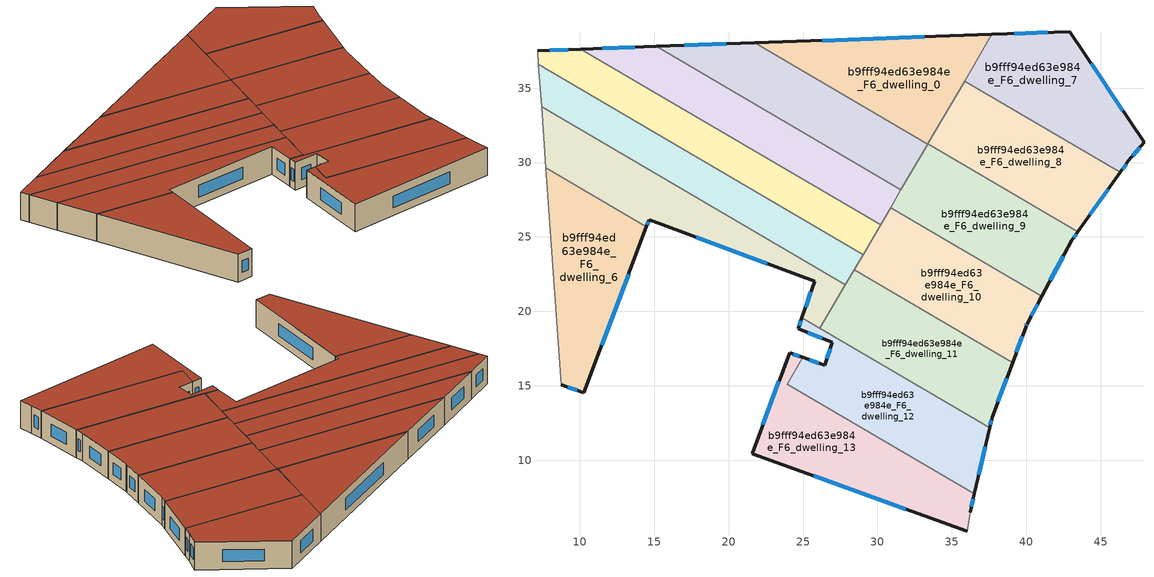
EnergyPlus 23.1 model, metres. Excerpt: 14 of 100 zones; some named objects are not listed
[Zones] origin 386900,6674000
b9fff94ed63e984e_F6_dwelling_0
 floor to b9fff94ed63e984e_F5_dwelling_0 (EU_floor_Construction): 37.7,38.61 33.37,31.22 21.74,38.04 z18
 wall outside (EU_wall_Construction): 37.7,38.61 21.74,38.04 z18:21
 wall to b9fff94ed63e984e_F6_dwelling_1 (EU_wall_Construction): 21.74,38.04 33.37,31.22 z18:21
 wall to b9fff94ed63e984e_F6_dwelling_8 (EU_wall_Construction): 33.39,31.25 35.86,35.46 z18:21
 wall to b9fff94ed63e984e_F6_dwelling_7 (EU_wall_Construction): 35.86,35.46 37.7,38.61 z18:21
 wall to b9fff94ed63e984e_F6_dwelling_9 (EU_wall_Construction): 33.37,31.22 33.39,31.25 z18:21
 window (EU_Window_Construction): 33.14,38.44 26.3,38.2 z18.86:20.14
 roof outside (EU_roof_Construction): 33.37,31.22 37.7,38.61 21.74,38.04 z21
b9fff94ed63e984e_F6_dwelling_1
 floor to b9fff94ed63e984e_F5_dwelling_1 (EU_floor_Construction): 33.37,31.22 31.58,28.17 15.13,37.8 21.74,38.04 z18
 wall outside (EU_wall_Construction): 21.74,38.04 15.13,37.8 z18:21
 wall to b9fff94ed63e984e_F6_dwelling_2 (EU_wall_Construction): 15.13,37.8 31.58,28.17 z18:21
 wall to b9fff94ed63e984e_F6_dwelling_9 (EU_wall_Construction): 31.58,28.17 33.37,31.22 z18:21
 window (EU_Window_Construction): 19.85,37.97 17.02,37.87 z18.86:20.14
 roof outside (EU_roof_Construction): 31.58,28.17 33.37,31.22 21.74,38.04 15.13,37.8 z21
b9fff94ed63e984e_F6_dwelling_10
 floor to b9fff94ed63e984e_F5_dwelling_10 (EU_floor_Construction): 41.05,21.01 40.06,19.16 39.99,19.02 39.08,16.56 28.43,22.79 30.88,26.97 z18
 wall outside (EU_wall_Construction): 39.08,16.56 39.99,19.02 40.06,19.16 41.05,21.01 z18:21
 wall to b9fff94ed63e984e_F6_dwelling_9 (EU_wall_Construction): 41.05,21.01 30.88,26.97 z18:21
 wall to b9fff94ed63e984e_F6_dwelling_11 (EU_wall_Construction): 28.43,22.79 39.08,16.56 z18:21
 wall to b9fff94ed63e984e_F6_dwelling_3 (EU_wall_Construction): 30.21,25.82 29.04,23.82 z18:21
 wall to b9fff94ed63e984e_F6_dwelling_4 (EU_wall_Construction): 29.04,23.82 28.43,22.79 z18:21
 wall to b9fff94ed63e984e_F6_dwelling_2 (EU_wall_Construction): 30.88,26.97 30.21,25.82 z18:21
 window (EU_Window_Construction): 40.34,19.69 40.77,20.49 / 40.01,19.06 40.04,19.12 / 39.34,17.26 39.73,18.31 z18.86:20.14
 roof outside (EU_roof_Construction): 39.08,16.56 39.99,19.02 40.06,19.16 41.05,21.01 30.88,26.97 28.43,22.79 z21
b9fff94ed63e984e_F6_dwelling_11
 floor to b9fff94ed63e984e_F5_dwelling_11 (EU_floor_Construction): 39.08,16.56 37.71,12.89 37.54,12.17 26.13,18.86 28.43,22.79 z18
 wall outside (EU_wall_Construction): 37.54,12.17 37.71,12.89 39.08,16.56 z18:21
 wall to b9fff94ed63e984e_F6_dwelling_12 (EU_wall_Construction): 26.14,18.87 26.13,18.86 37.54,12.17 z18:21
 wall to b9fff94ed63e984e_F6_dwelling_5 (EU_wall_Construction): 27.85,21.79 26.14,18.87 z18:21
 wall to b9fff94ed63e984e_F6_dwelling_4 (EU_wall_Construction): 28.43,22.79 27.85,21.79 z18:21
 window (EU_Window_Construction): 38.1,13.94 38.68,15.51 / 37.59,12.38 37.66,12.69 z18.86:20.14
 roof outside (EU_roof_Construction): 37.54,12.17 37.71,12.89 39.08,16.56 28.43,22.79 26.13,18.86 z21
b9fff94ed63e984e_F6_dwelling_12
 floor to b9fff94ed63e984e_F5_dwelling_12 (EU_floor_Construction): 37.54,12.17 36.52,7.75 23.94,15.11 24.99,16.91 26.47,16.38 26.95,17.92 24.67,18.82 24.93,19.58 26.14,18.87 26.13,18.86 z18
 wall outside (EU_wall_Construction): 36.52,7.75 37.54,12.17 / 24.93,19.58 24.67,18.82 26.95,17.92 26.47,16.38 24.99,16.91 z18:21
 wall to b9fff94ed63e984e_F6_dwelling_13 (EU_wall_Construction): 24.99,16.91 23.94,15.11 36.52,7.75 z18:21
 wall to b9fff94ed63e984e_F6_dwelling_5 (EU_wall_Construction): 26.14,18.87 24.93,19.58 z18:21
 window (EU_Window_Construction): 36.81,9.01 37.25,10.91 / 26.05,16.53 25.41,16.76 / 26.82,17.48 26.61,16.82 / 25.32,18.57 26.3,18.18 / 24.86,19.36 24.75,19.04 z18.86:20.14
 roof outside (EU_roof_Construction): 36.52,7.75 37.54,12.17 26.13,18.86 26.14,18.87 24.93,19.58 24.67,18.82 26.95,17.92 26.47,16.38 24.99,16.91 23.94,15.11 z21
b9fff94ed63e984e_F6_dwelling_13
 floor to b9fff94ed63e984e_F5_dwelling_13 (EU_floor_Construction): 36.52,7.75 36.24,6.52 36.04,5.22 21.58,10.45 24.11,17.23 24.99,16.91 23.94,15.11 z18
 wall outside (EU_wall_Construction): 36.24,6.52 36.52,7.75 / 24.99,16.91 24.11,17.23 21.58,10.45 36.04,5.22 z18:21
 wall adiabatic (EU_wall_Construction): 36.04,5.22 36.24,6.52 z18:21
 window (EU_Window_Construction): 36.32,6.87 36.44,7.4 / 25.71,8.95 31.91,6.72 / 23.38,15.29 22.3,12.38 / 24.74,17 24.36,17.14 z18.86:20.14
 roof outside (EU_roof_Construction): 36.04,5.22 36.24,6.52 36.52,7.75 23.94,15.11 24.99,16.91 24.11,17.23 21.58,10.45 z21
b9fff94ed63e984e_F6_dwelling_2
 floor to b9fff94ed63e984e_F5_dwelling_2 (EU_floor_Construction): 31.58,28.17 30.21,25.82 10.06,37.62 15.13,37.8 z18
 wall outside (EU_wall_Construction): 15.13,37.8 10.06,37.62 z18:21
 wall to b9fff94ed63e984e_F6_dwelling_3 (EU_wall_Construction): 10.06,37.62 30.21,25.82 z18:21
 wall to b9fff94ed63e984e_F6_dwelling_9 (EU_wall_Construction): 30.88,26.97 31.58,28.17 z18:21
 window (EU_Window_Construction): 13.68,37.75 11.51,37.67 z18.86:20.14
 roof outside (EU_roof_Construction): 30.21,25.82 31.58,28.17 15.13,37.8 10.06,37.62 z21
b9fff94ed63e984e_F6_dwelling_3
 floor to b9fff94ed63e984e_F5_dwelling_3 (EU_floor_Construction): 30.21,25.82 29.04,23.82 7.23,36.59 7.16,37.51 10.06,37.62 z18
 wall outside (EU_wall_Construction): 10.06,37.62 7.16,37.51 z18:21
 wall to b9fff94ed63e984e_F6_dwelling_4 (EU_wall_Construction): 7.23,36.59 29.04,23.82 z18:21
 wall adiabatic (EU_wall_Construction): 7.16,37.51 7.23,36.59 z18:21
 window (EU_Window_Construction): 9.23,37.59 7.99,37.54 z18.86:20.14
 roof outside (EU_roof_Construction): 29.04,23.82 30.21,25.82 10.06,37.62 7.16,37.51 7.23,36.59 z21
b9fff94ed63e984e_F6_dwelling_4
 floor to b9fff94ed63e984e_F5_dwelling_4 (EU_floor_Construction): 29.04,23.82 27.85,21.79 7.43,33.74 7.23,36.59 z18
 wall to b9fff94ed63e984e_F6_dwelling_5 (EU_wall_Construction): 7.43,33.74 27.85,21.79 z18:21
 wall adiabatic (EU_wall_Construction): 7.23,36.59 7.43,33.74 z18:21
 roof outside (EU_roof_Construction): 27.85,21.79 29.04,23.82 7.23,36.59 7.43,33.74 z21
b9fff94ed63e984e_F6_dwelling_5
 floor to b9fff94ed63e984e_F5_dwelling_5 (EU_floor_Construction): 25.77,22.03 14.66,26.16 14.48,25.7 7.72,29.66 7.43,33.74 27.85,21.79 26.14,18.87 24.93,19.58 z18
 wall outside (EU_wall_Construction): 14.48,25.7 14.66,26.16 25.77,22.03 24.93,19.58 z18:21
 wall to b9fff94ed63e984e_F6_dwelling_6 (EU_wall_Construction): 7.72,29.66 14.48,25.7 z18:21
 wall adiabatic (EU_wall_Construction): 7.43,33.74 7.72,29.66 z18:21
 window (EU_Window_Construction): 25.53,21.33 25.17,20.28 / 17.83,24.98 22.6,23.21 / 14.53,25.83 14.61,26.03 z18.86:20.14
 roof outside (EU_roof_Construction): 26.14,18.87 27.85,21.79 7.43,33.74 7.72,29.66 14.48,25.7 14.66,26.16 25.77,22.03 24.93,19.58 z21
b9fff94ed63e984e_F6_dwelling_6
 floor to b9fff94ed63e984e_F5_dwelling_6 (EU_floor_Construction): 14.48,25.7 10.27,14.53 8.77,15.08 7.72,29.66 z18
 wall outside (EU_wall_Construction): 8.77,15.08 10.27,14.53 14.48,25.7 z18:21
 wall adiabatic (EU_wall_Construction): 7.72,29.66 8.77,15.08 z18:21
 window (EU_Window_Construction): 11.47,17.72 13.28,22.51 / 9.2,14.92 9.84,14.69 z18.86:20.14
 roof outside (EU_roof_Construction): 10.27,14.53 14.48,25.7 7.72,29.66 8.77,15.08 z21
b9fff94ed63e984e_F6_dwelling_7
 floor to b9fff94ed63e984e_F5_dwelling_7 (EU_floor_Construction): 42.93,38.79 47.91,31.36 46.86,30.12 46.31,29.34 35.86,35.46 37.7,38.61 z18
 wall outside (EU_wall_Construction): 46.31,29.34 46.86,30.12 47.91,31.36 42.93,38.79 37.7,38.61 z18:21
 wall to b9fff94ed63e984e_F6_dwelling_8 (EU_wall_Construction): 35.86,35.46 46.31,29.34 z18:21
 window (EU_Window_Construction): 47.16,30.47 47.61,31 / 46.47,29.56 46.7,29.89 / 41.43,38.74 39.19,38.66 / 46.49,33.48 44.35,36.67 z18.86:20.14
 roof outside (EU_roof_Construction): 46.86,30.12 47.91,31.36 42.93,38.79 37.7,38.61 35.86,35.46 46.31,29.34 z21
b9fff94ed63e984e_F6_dwelling_8
 floor to b9fff94ed63e984e_F5_dwelling_8 (EU_floor_Construction): 46.31,29.34 43.46,25.35 33.39,31.25 35.86,35.46 z18
 wall outside (EU_wall_Construction): 43.46,25.35 46.31,29.34 z18:21
 wall to b9fff94ed63e984e_F6_dwelling_9 (EU_wall_Construction): 33.39,31.25 43.46,25.35 z18:21
 window (EU_Window_Construction): 44.28,26.49 45.5,28.2 z18.86:20.14
 roof outside (EU_roof_Construction): 43.46,25.35 46.31,29.34 35.86,35.46 33.39,31.25 z21
b9fff94ed63e984e_F6_dwelling_9
 floor to b9fff94ed63e984e_F5_dwelling_9 (EU_floor_Construction): 43.46,25.35 43.06,24.79 41.05,21.01 30.88,26.97 33.39,31.25 z18
 wall outside (EU_wall_Construction): 41.05,21.01 43.06,24.79 43.46,25.35 z18:21
 window (EU_Window_Construction): 41.63,22.09 42.49,23.71 / 43.18,24.95 43.35,25.19 z18.86:20.14
 roof outside (EU_roof_Construction): 41.05,21.01 43.06,24.79 43.46,25.35 33.39,31.25 30.88,26.97 z21
[Building]
EU S2 Campaign: North Axis=0; Terrain=City; Solar Distribution=FullExterior
[Site:Location]
Helsinki-Vantaa.AP: Latitude=60.317; Longitude=24.963; Time Zone=2; Elevation=54.6
[SizingPeriod:WeatherFileDays]
AnnualSizingPeriod: Begin Month=1; Begin Day of Month=1; End Month=12; End Day of Month=31; Day of Week for Start Day=Monday; Use Weather File Daylight Saving Period=No; Use Weather File Rain and Snow Indicators=No
[MATERIAL]
EU_InternalMass_Material: Roughness=MediumRough; Thickness=0.1; Conductivity=1; Density=1800; Specific Heat=900; Thermal Absorptance=0.9; Solar Absorptance=0.7; Visible Absorptance=0.7
[MATERIAL:NOMASS] Roughness=MediumRough; Thermal Absorptance=0.9; Solar Absorptance=0.7; Visible Absorptance=0.7
Name | Thermal Resistance
EU_wall_NoMass | 1.10183
EU_roof_NoMass; EU_floor_NoMass | 1.70606
[WINDOWMATERIAL:SIMPLEGLAZINGSYSTEM]
EU_Window_SimpleGlazing: UFactor=3.11035; Solar Heat Gain Coefficient=0.8; Visible Transmittance=0.8
[CONSTRUCTION]
EU_wall_Construction: EU_wall_NoMass
EU_roof_Construction: EU_roof_NoMass
EU_floor_Construction: EU_floor_NoMass
EU_Window_Construction: EU_Window_SimpleGlazing
EU_InternalMass_Construction: EU_InternalMass_Material
[ZONE] Type=1; Multiplier=1; Ceiling Height=autocalculate; Floor Area=autocalculate; Part of Total Floor Area=Yes
Name | Volume
b9fff94ed63e984e_F6_dwelling_0 | 172.984
b9fff94ed63e984e_F6_dwelling_1 | 172.991
b9fff94ed63e984e_F6_dwelling_10 | 174.094
b9fff94ed63e984e_F6_dwelling_11 | 174.063
b9fff94ed63e984e_F6_dwelling_12 | 176.821
b9fff94ed63e984e_F6_dwelling_13 | 181.642
b9fff94ed63e984e_F6_dwelling_2 | 172.966
b9fff94ed63e984e_F6_dwelling_3 | 172.983
b9fff94ed63e984e_F6_dwelling_4 | 173.013
b9fff94ed63e984e_F6_dwelling_5 | 173.008
b9fff94ed63e984e_F6_dwelling_6 | 170.235
b9fff94ed63e984e_F6_dwelling_7 | 174.071
b9fff94ed63e984e_F6_dwelling_8 | 174.074
b9fff94ed63e984e_F6_dwelling_9 | 174.067
[INTERNALMASS] Construction=EU_InternalMass_Construction
Name | Zone or ZoneList | Surface Area
b9fff94ed63e984e_F6_dwelling_0_EU_InternalMass | b9fff94ed63e984e_F6_dwelling_0 | 57.6615
b9fff94ed63e984e_F6_dwelling_1_EU_InternalMass | b9fff94ed63e984e_F6_dwelling_1 | 57.6638
b9fff94ed63e984e_F6_dwelling_2_EU_InternalMass | b9fff94ed63e984e_F6_dwelling_2 | 57.6553
b9fff94ed63e984e_F6_dwelling_3_EU_InternalMass | b9fff94ed63e984e_F6_dwelling_3 | 57.6608
b9fff94ed63e984e_F6_dwelling_4_EU_InternalMass | b9fff94ed63e984e_F6_dwelling_4 | 57.6711
b9fff94ed63e984e_F6_dwelling_5_EU_InternalMass | b9fff94ed63e984e_F6_dwelling_5 | 57.6693
b9fff94ed63e984e_F6_dwelling_6_EU_InternalMass | b9fff94ed63e984e_F6_dwelling_6 | 56.7452
b9fff94ed63e984e_F6_dwelling_7_EU_InternalMass | b9fff94ed63e984e_F6_dwelling_7 | 58.024
b9fff94ed63e984e_F6_dwelling_8_EU_InternalMass | b9fff94ed63e984e_F6_dwelling_8 | 58.0246
b9fff94ed63e984e_F6_dwelling_9_EU_InternalMass | b9fff94ed63e984e_F6_dwelling_9 | 58.0224
b9fff94ed63e984e_F6_dwelling_10_EU_InternalMass | b9fff94ed63e984e_F6_dwelling_10 | 58.0311
b9fff94ed63e984e_F6_dwelling_11_EU_InternalMass | b9fff94ed63e984e_F6_dwelling_11 | 58.0208
b9fff94ed63e984e_F6_dwelling_12_EU_InternalMass | b9fff94ed63e984e_F6_dwelling_12 | 58.9408
b9fff94ed63e984e_F6_dwelling_13_EU_InternalMass | b9fff94ed63e984e_F6_dwelling_13 | 60.5472
[OTHEREQUIPMENT] Fuel Type=Electricity; Design Level Calculation Method=Watts/Area; Power per Zone Floor Area=1; Fraction Latent=0; Fraction Radiant=0; Fraction Lost=0; Carbon Dioxide Generation Rate=0; EndUse Subcategory=EU_Step8_InternalGains
Name | Zone or ZoneList or Space or SpaceList | Schedule
EU_Step8_InternalGain_b9fff94ed63e984e_F6_dwelling_0_f000 | b9fff94ed63e984e_F6_dwelling_0 | EU_Step8_GainSchedule_b9fff94ed63e984e_F6_dwelling_0_f000
EU_Step8_InternalGain_b9fff94ed63e984e_F6_dwelling_1_f000 | b9fff94ed63e984e_F6_dwelling_1 | EU_Step8_GainSchedule_b9fff94ed63e984e_F6_dwelling_1_f000
EU_Step8_InternalGain_b9fff94ed63e984e_F6_dwelling_2_f000 | b9fff94ed63e984e_F6_dwelling_2 | EU_Step8_GainSchedule_b9fff94ed63e984e_F6_dwelling_2_f000
EU_Step8_InternalGain_b9fff94ed63e984e_F6_dwelling_3_f000 | b9fff94ed63e984e_F6_dwelling_3 | EU_Step8_GainSchedule_b9fff94ed63e984e_F6_dwelling_3_f000
EU_Step8_InternalGain_b9fff94ed63e984e_F6_dwelling_4_f000 | b9fff94ed63e984e_F6_dwelling_4 | EU_Step8_GainSchedule_b9fff94ed63e984e_F6_dwelling_4_f000
EU_Step8_InternalGain_b9fff94ed63e984e_F6_dwelling_5_f000 | b9fff94ed63e984e_F6_dwelling_5 | EU_Step8_GainSchedule_b9fff94ed63e984e_F6_dwelling_5_f000
EU_Step8_InternalGain_b9fff94ed63e984e_F6_dwelling_6_f000 | b9fff94ed63e984e_F6_dwelling_6 | EU_Step8_GainSchedule_b9fff94ed63e984e_F6_dwelling_6_f000
EU_Step8_InternalGain_b9fff94ed63e984e_F6_dwelling_7_f000 | b9fff94ed63e984e_F6_dwelling_7 | EU_Step8_GainSchedule_b9fff94ed63e984e_F6_dwelling_7_f000
EU_Step8_InternalGain_b9fff94ed63e984e_F6_dwelling_8_f000 | b9fff94ed63e984e_F6_dwelling_8 | EU_Step8_GainSchedule_b9fff94ed63e984e_F6_dwelling_8_f000
EU_Step8_InternalGain_b9fff94ed63e984e_F6_dwelling_9_f000 | b9fff94ed63e984e_F6_dwelling_9 | EU_Step8_GainSchedule_b9fff94ed63e984e_F6_dwelling_9_f000
EU_Step8_InternalGain_b9fff94ed63e984e_F6_dwelling_10_f000 | b9fff94ed63e984e_F6_dwelling_10 | EU_Step8_GainSchedule_b9fff94ed63e984e_F6_dwelling_10_f000
EU_Step8_InternalGain_b9fff94ed63e984e_F6_dwelling_11_f000 | b9fff94ed63e984e_F6_dwelling_11 | EU_Step8_GainSchedule_b9fff94ed63e984e_F6_dwelling_11_f000
EU_Step8_InternalGain_b9fff94ed63e984e_F6_dwelling_12_f000 | b9fff94ed63e984e_F6_dwelling_12 | EU_Step8_GainSchedule_b9fff94ed63e984e_F6_dwelling_12_f000
EU_Step8_InternalGain_b9fff94ed63e984e_F6_dwelling_13_f000 | b9fff94ed63e984e_F6_dwelling_13 | EU_Step8_GainSchedule_b9fff94ed63e984e_F6_dwelling_13_f000
[ZONEVENTILATION:DESIGNFLOWRATE] Schedule=EU_AlwaysOn; Design Flow Rate Calculation Method=AirChanges/Hour; Air Changes per Hour=0.756316; Ventilation Type=Natural; Fan Pressure Rise=0; Fan Total Efficiency=1; Constant Term Coefficient=1; Temperature Term Coefficient=0; Velocity Term Coefficient=0; Velocity Squared Term Coefficient=0; Minimum Indoor Temperature=-100; Maximum Indoor Temperature=100; Delta Temperature=-100; Minimum Outdoor Temperature=-100; Maximum Outdoor Temperature=100; Maximum Wind Speed=40
Name | Zone or ZoneList or Space or SpaceList
EU_ConstantAir_b9fff94ed63e984e_F6_dwelling_0 | b9fff94ed63e984e_F6_dwelling_0
EU_ConstantAir_b9fff94ed63e984e_F6_dwelling_1 | b9fff94ed63e984e_F6_dwelling_1
EU_ConstantAir_b9fff94ed63e984e_F6_dwelling_2 | b9fff94ed63e984e_F6_dwelling_2
EU_ConstantAir_b9fff94ed63e984e_F6_dwelling_3 | b9fff94ed63e984e_F6_dwelling_3
EU_ConstantAir_b9fff94ed63e984e_F6_dwelling_4 | b9fff94ed63e984e_F6_dwelling_4
EU_ConstantAir_b9fff94ed63e984e_F6_dwelling_5 | b9fff94ed63e984e_F6_dwelling_5
EU_ConstantAir_b9fff94ed63e984e_F6_dwelling_6 | b9fff94ed63e984e_F6_dwelling_6
EU_ConstantAir_b9fff94ed63e984e_F6_dwelling_7 | b9fff94ed63e984e_F6_dwelling_7
EU_ConstantAir_b9fff94ed63e984e_F6_dwelling_8 | b9fff94ed63e984e_F6_dwelling_8
EU_ConstantAir_b9fff94ed63e984e_F6_dwelling_9 | b9fff94ed63e984e_F6_dwelling_9
EU_ConstantAir_b9fff94ed63e984e_F6_dwelling_10 | b9fff94ed63e984e_F6_dwelling_10
EU_ConstantAir_b9fff94ed63e984e_F6_dwelling_11 | b9fff94ed63e984e_F6_dwelling_11
EU_ConstantAir_b9fff94ed63e984e_F6_dwelling_12 | b9fff94ed63e984e_F6_dwelling_12
EU_ConstantAir_b9fff94ed63e984e_F6_dwelling_13 | b9fff94ed63e984e_F6_dwelling_13
[HVACTEMPLATE:ZONE:IDEALLOADSAIRSYSTEM] System Availability Schedule=EU_AlwaysOn; Maximum Heating Supply Air Temperature=50; Minimum Cooling Supply Air Temperature=13; Maximum Heating Supply Air Humidity Ratio=0.0156; Minimum Cooling Supply Air Humidity Ratio=0.0077; Heating Limit=NoLimit; Cooling Limit=NoLimit; Heating Availability Schedule=EU_AlwaysOn; Cooling Availability Schedule=EU_CoolingOff; Dehumidification Control Type=ConstantSensibleHeatRatio; Cooling Sensible Heat Ratio=0.7; Dehumidification Setpoint=60; Humidification Control Type=None; Humidification Setpoint=30; Outdoor Air Method=None; Outdoor Air Flow Rate per Person=0.00944; Outdoor Air Flow Rate per Zone Floor Area=0; Outdoor Air Flow Rate per Zone=0; Demand Controlled Ventilation Type=None; Outdoor Air Economizer Type=NoEconomizer; Heat Recovery Type=None; Sensible Heat Recovery Effectiveness=0.7; Latent Heat Recovery Effectiveness=0.65
Name | Template Thermostat
b9fff94ed63e984e_F6_dwelling_0 | EU_HeatOnly_b9fff94ed63e984e_F6_dwelling_0
b9fff94ed63e984e_F6_dwelling_1 | EU_HeatOnly_b9fff94ed63e984e_F6_dwelling_1
b9fff94ed63e984e_F6_dwelling_2 | EU_HeatOnly_b9fff94ed63e984e_F6_dwelling_2
b9fff94ed63e984e_F6_dwelling_3 | EU_HeatOnly_b9fff94ed63e984e_F6_dwelling_3
b9fff94ed63e984e_F6_dwelling_4 | EU_HeatOnly_b9fff94ed63e984e_F6_dwelling_4
b9fff94ed63e984e_F6_dwelling_5 | EU_HeatOnly_b9fff94ed63e984e_F6_dwelling_5
b9fff94ed63e984e_F6_dwelling_6 | EU_HeatOnly_b9fff94ed63e984e_F6_dwelling_6
b9fff94ed63e984e_F6_dwelling_7 | EU_HeatOnly_b9fff94ed63e984e_F6_dwelling_7
b9fff94ed63e984e_F6_dwelling_8 | EU_HeatOnly_b9fff94ed63e984e_F6_dwelling_8
b9fff94ed63e984e_F6_dwelling_9 | EU_HeatOnly_b9fff94ed63e984e_F6_dwelling_9
b9fff94ed63e984e_F6_dwelling_10 | EU_HeatOnly_b9fff94ed63e984e_F6_dwelling_10
b9fff94ed63e984e_F6_dwelling_11 | EU_HeatOnly_b9fff94ed63e984e_F6_dwelling_11
b9fff94ed63e984e_F6_dwelling_12 | EU_HeatOnly_b9fff94ed63e984e_F6_dwelling_12
b9fff94ed63e984e_F6_dwelling_13 | EU_HeatOnly_b9fff94ed63e984e_F6_dwelling_13
[SIZING:ZONE] Zone Cooling Design Supply Air Temperature Input Method=SupplyAirTemperature; Zone Cooling Design Supply Air Temperature=13; Zone Heating Design Supply Air Temperature Input Method=SupplyAirTemperature; Zone Heating Design Supply Air Temperature=50; Zone Cooling Design Supply Air Humidity Ratio=0.008; Zone Heating Design Supply Air Humidity Ratio=0.008; Cooling Design Air Flow Method=DesignDay; Cooling Design Air Flow Rate=0; Cooling Minimum Air Flow per Zone Floor Area=0.000762; Cooling Minimum Air Flow=0; Cooling Minimum Air Flow Fraction=0.2; Heating Design Air Flow Method=DesignDay; Heating Design Air Flow Rate=0; Heating Maximum Air Flow per Zone Floor Area=0.002032; Heating Maximum Air Flow=0.141576; Heating Maximum Air Flow Fraction=0.3; Account for Dedicated Outdoor Air System=No; Dedicated Outdoor Air System Control Strategy=NeutralSupplyAir; Dedicated Outdoor Air Low Setpoint Temperature for Design=autosize; Dedicated Outdoor Air High Setpoint Temperature for Design=autosize; Zone Load Sizing Method=Sensible Load Only No Latent Load; Zone Latent Cooling Design Supply Air Humidity Ratio Input Method=HumidityRatioDifference; Zone Cooling Design Supply Air Humidity Ratio Difference=0.005; Zone Latent Heating Design Supply Air Humidity Ratio Input Method=HumidityRatioDifference; Zone Humidification Design Supply Air Humidity Ratio Difference=0.005
b9fff94ed63e984e_F6_dwelling_0; b9fff94ed63e984e_F6_dwelling_1; b9fff94ed63e984e_F6_dwelling_2; b9fff94ed63e984e_F6_dwelling_3; b9fff94ed63e984e_F6_dwelling_4; b9fff94ed63e984e_F6_dwelling_5; b9fff94ed63e984e_F6_dwelling_6; b9fff94ed63e984e_F6_dwelling_7; b9fff94ed63e984e_F6_dwelling_8; b9fff94ed63e984e_F6_dwelling_9; b9fff94ed63e984e_F6_dwelling_10; b9fff94ed63e984e_F6_dwelling_11; b9fff94ed63e984e_F6_dwelling_12; b9fff94ed63e984e_F6_dwelling_13
[SCHEDULE:CONSTANT]
Name | Hourly Value
EU_AlwaysOn | 1
EU_CoolingOff | 0
[SCHEDULE:FILE] Column Number=1; Rows to Skip at Top=0; Number of Hours of Data=8760; Column Separator=Comma; Interpolate to Timestep=No; Minutes per Item=60; Adjust Schedule for Daylight Savings=Yes
Name | File
EU_Step8_GainSchedule_b9fff94ed63e984e_F6_dwelling_0_f000 | ../../schedules/b9fff94ed63e984e/b9fff94ed63e984e_F6_dwelling_0_f000_gain.csv
EU_Step8_GainSchedule_b9fff94ed63e984e_F6_dwelling_1_f000 | ../../schedules/b9fff94ed63e984e/b9fff94ed63e984e_F6_dwelling_1_f000_gain.csv
EU_Step8_GainSchedule_b9fff94ed63e984e_F6_dwelling_2_f000 | ../../schedules/b9fff94ed63e984e/b9fff94ed63e984e_F6_dwelling_2_f000_gain.csv
EU_Step8_GainSchedule_b9fff94ed63e984e_F6_dwelling_3_f000 | ../../schedules/b9fff94ed63e984e/b9fff94ed63e984e_F6_dwelling_3_f000_gain.csv
EU_Step8_GainSchedule_b9fff94ed63e984e_F6_dwelling_4_f000 | ../../schedules/b9fff94ed63e984e/b9fff94ed63e984e_F6_dwelling_4_f000_gain.csv
EU_Step8_GainSchedule_b9fff94ed63e984e_F6_dwelling_5_f000 | ../../schedules/b9fff94ed63e984e/b9fff94ed63e984e_F6_dwelling_5_f000_gain.csv
EU_Step8_GainSchedule_b9fff94ed63e984e_F6_dwelling_6_f000 | ../../schedules/b9fff94ed63e984e/b9fff94ed63e984e_F6_dwelling_6_f000_gain.csv
EU_Step8_GainSchedule_b9fff94ed63e984e_F6_dwelling_7_f000 | ../../schedules/b9fff94ed63e984e/b9fff94ed63e984e_F6_dwelling_7_f000_gain.csv
EU_Step8_GainSchedule_b9fff94ed63e984e_F6_dwelling_8_f000 | ../../schedules/b9fff94ed63e984e/b9fff94ed63e984e_F6_dwelling_8_f000_gain.csv
EU_Step8_GainSchedule_b9fff94ed63e984e_F6_dwelling_9_f000 | ../../schedules/b9fff94ed63e984e/b9fff94ed63e984e_F6_dwelling_9_f000_gain.csv
EU_Step8_GainSchedule_b9fff94ed63e984e_F6_dwelling_10_f000 | ../../schedules/b9fff94ed63e984e/b9fff94ed63e984e_F6_dwelling_10_f000_gain.csv
EU_Step8_GainSchedule_b9fff94ed63e984e_F6_dwelling_11_f000 | ../../schedules/b9fff94ed63e984e/b9fff94ed63e984e_F6_dwelling_11_f000_gain.csv
EU_Step8_GainSchedule_b9fff94ed63e984e_F6_dwelling_12_f000 | ../../schedules/b9fff94ed63e984e/b9fff94ed63e984e_F6_dwelling_12_f000_gain.csv
EU_Step8_GainSchedule_b9fff94ed63e984e_F6_dwelling_13_f000 | ../../schedules/b9fff94ed63e984e/b9fff94ed63e984e_F6_dwelling_13_f000_gain.csv
